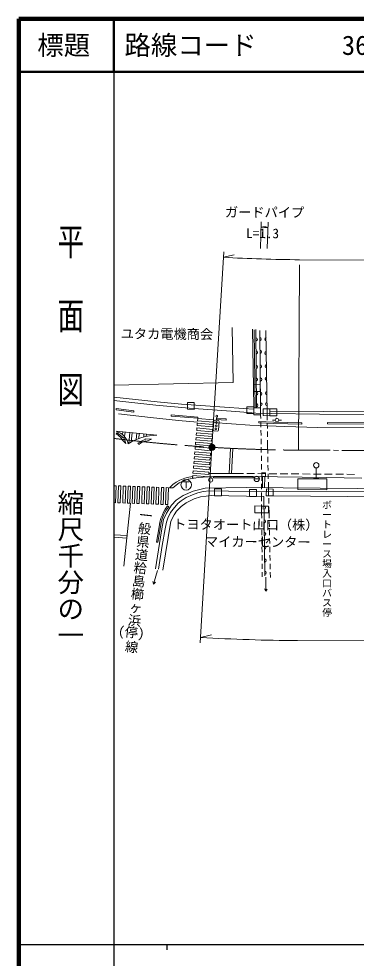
# Model space of a CAD drawing. Units: millimetres, scale not verified. Extents: x 40000 to 680000, y 20000 to 380000.
# Drawn here: x 40000 to 103850, y 202409 to 380000 of the extents above; entities that cross this region are included whole.
import ezdxf
from ezdxf.enums import TextEntityAlignment as Align

# ---------------------------------------------------------------- set-up
doc = ezdxf.new("R2010")
doc.units = ezdxf.units.MM
doc.header["$LTSCALE"] = 1000
doc.header["$PDMODE"] = 32
doc.header["$PDSIZE"] = 500
doc.linetypes.add('CHAIN', pattern=[18.5, 12, -1.5, 3.5, -1.5])
for name, color, linetype, lineweight in [('M-BGD', 7, 'Continuous', 13), ('M-BGD-EXST', 7, 'Continuous', 13), ('M-BMK', 2, 'CHAIN', 13), ('M-STR-HTXT', 7, 'Continuous', 13), ('M-STR-STRC', 7, 'Continuous', 13), ('M-TTL', 2, 'Continuous', 140), ('M-TTL-BAND', 7, 'Continuous', 25), ('M-TTL-LINE', 7, 'Continuous', 50)]:
    doc.layers.add(name, color=color, linetype=linetype, lineweight=lineweight)
doc.layers.add('M-BMK-HTXT', color=7, linetype='Continuous')
doc.layers.add('M-TTL-TXT', color=7, linetype='Continuous')
doc.styles.add('@ＭＳ ゴシック', font='')
doc.styles.add('ＭＳ ゴシック', font='')
doc.styles.get('@ＭＳ ゴシック').set_extended_font_data('@MS Gothic')
doc.styles.get('ＭＳ ゴシック').set_extended_font_data('MS Gothic')

msp = doc.modelspace()

# ---------------------------------------------------------------- linework, layer by layer
at = {"layer": 'M-BGD'}
for p, q in [((84209, 321305), (84470, 306663)), ((84700, 306459), (84535, 321173)), ((84967, 306457), (84870, 321270)), ((85611, 321085), (85769, 306452)), ((86993, 305399), (86773, 321077)), ((58400, 306053), (58429, 306301)), ((61764, 305657), (58400, 306053)), ((61793, 305905), (58429, 306301)), ((61764, 305657), (61793, 305905)), ((68807, 304909), (68829, 305158)), ((73860, 304471), (68807, 304909)), ((73882, 304720), (68829, 305158)), ((73857, 304438), (73818, 303989)), ((76800, 303730), (73818, 303989)), ((76839, 304179), (73857, 304438)), ((73860, 304471), (73882, 304720)), ((76839, 304179), (76800, 303730)), ((77371, 304275), (77389, 304525)), ((79223, 304143), (77371, 304275)), ((79241, 304392), (77389, 304525)), ((79223, 304143), (79241, 304392)), ((85419, 303612), (85431, 303862)), ((85775, 304407), (85761, 305152)), ((85804, 302808), (85786, 303808)), ((86993, 305399), (87011, 304149)), ((88509, 304140), (88032, 304143)), ((89209, 304136), (89687, 304133)), ((58420, 302024), (66145, 301265)), ((73702, 302644), (73663, 302196)), ((76644, 301937), (73663, 302196)), ((76683, 302385), (73702, 302644)), ((73779, 303541), (73740, 303093)), ((76722, 302834), (73740, 303093)), ((76761, 303282), (73779, 303541)), ((76683, 302385), (76644, 301937)), ((76761, 303282), (76722, 302834)), ((85834, 301208), (85815, 302208)), ((87019, 303549), (87033, 302549)), ((87042, 301949), (87056, 300949)), ((93581, 303375), (93585, 303625)), ((98410, 303426), (98411, 303676)), ((111461, 303345), (98410, 303426)), ((111463, 303595), (98411, 303676)), ((58415, 301543), (58541, 301759)), ((59612, 301416), (59659, 301903)), ((60024, 301008), (60107, 301858)), ((60802, 299722), (61003, 301770)), ((61281, 299999), (61451, 301726)), ((62230, 300453), (62347, 301638)), ((62700, 300637), (62794, 301594)), ((63633, 300927), (63690, 301506)), ((64096, 301037), (64138, 301462)), ((73546, 300851), (73507, 300403)), ((76489, 300144), (73507, 300403)), ((76528, 300592), (73546, 300851)), ((73624, 301748), (73585, 301299)), ((76567, 301041), (73585, 301299)), ((76606, 301489), (73624, 301748)), ((76528, 300592), (76489, 300144)), ((76606, 301489), (76567, 301041)), ((85863, 299608), (85845, 300608)), ((87064, 300349), (87082, 299099)), ((62706, 299554), (62557, 299755)), ((73390, 299058), (73351, 298610)), ((76333, 298351), (73351, 298610)), ((76372, 298799), (73390, 299058)), ((73468, 299954), (73429, 299506)), ((76411, 299247), (73429, 299506)), ((76450, 299696), (73468, 299954)), ((76372, 298799), (76333, 298351)), ((76450, 299696), (76411, 299247)), ((79792, 294046), (80072, 298787)), ((80242, 294044), (80521, 298761)), ((85893, 298008), (85874, 299008)), ((87082, 299099), (87110, 297803)), ((73234, 297265), (73195, 296816)), ((76177, 296557), (73195, 296816)), ((76216, 297006), (73234, 297265)), ((73312, 298161), (73273, 297713)), ((76255, 297454), (73273, 297713)), ((76294, 297902), (73312, 298161)), ((76216, 297006), (76177, 296557)), ((76294, 297902), (76255, 297454)), ((85922, 296409), (85904, 297409)), ((87122, 297203), (87144, 296203)), ((73079, 295471), (73040, 295023)), ((76022, 294764), (73040, 295023)), ((76061, 295212), (73079, 295471)), ((73157, 296368), (73118, 295920)), ((76099, 295661), (73118, 295920)), ((76138, 296109), (73157, 296368)), ((76061, 295212), (76022, 294764)), ((76138, 296109), (76099, 295661)), ((85952, 294809), (85933, 295809)), ((87156, 295603), (87178, 294604)), ((96289, 295097), (96289, 293097)), ((72923, 293678), (72884, 293230)), ((73425, 293183), (72884, 293230)), ((75905, 293419), (72923, 293678)), ((73001, 294575), (72962, 294126)), ((75944, 293868), (72962, 294126)), ((75983, 294316), (73001, 294575)), ((75983, 294316), (75944, 293868)), ((82491, 294030), (75961, 294070)), ((76865, 293239), (76865, 293489)), ((84333, 293487), (76865, 293489)), ((84333, 293237), (76865, 293239)), ((84594, 294015), (83156, 294024)), ((84333, 293237), (84333, 293487)), ((86696, 294000), (85259, 294009)), ((85977, 293464), (85963, 294209)), ((85966, 292669), (85977, 293464)), ((86127, 293463), (86113, 291340)), ((86527, 293461), (86513, 291337)), ((87191, 294004), (87212, 293004)), ((88799, 293985), (87362, 293994)), ((90902, 293970), (89464, 293979)), ((93004, 293955), (91567, 293964)), ((95107, 293940), (93669, 293949)), ((97210, 293925), (95772, 293934)), ((95789, 293097), (96789, 293097)), ((99312, 293910), (97875, 293919)), ((101415, 293895), (99977, 293904)), ((103518, 293881), (102080, 293890)), ((58432, 291722), (58000, 291738)), ((58432, 291722), (58313, 288525)), ((58881, 291706), (58763, 288509)), ((59331, 291689), (58881, 291706)), ((59331, 291689), (59213, 288492)), ((59781, 291673), (59662, 288475)), ((60230, 291656), (59781, 291673)), ((60230, 291656), (60112, 288459)), ((60680, 291639), (60562, 288442)), ((61130, 291623), (60680, 291639)), ((61130, 291623), (61012, 288426)), ((61579, 291606), (61461, 288409)), ((62029, 291590), (61579, 291606)), ((62029, 291590), (61911, 288392)), ((62479, 291573), (62361, 288376)), ((62928, 291556), (62479, 291573)), ((62928, 291556), (62810, 288359)), ((63378, 291540), (63260, 288343)), ((63828, 291523), (63378, 291540)), ((63828, 291523), (63710, 288326)), ((64278, 291506), (64159, 288309)), ((64727, 291490), (64278, 291506)), ((64727, 291490), (64609, 288293)), ((65177, 291473), (65059, 288276)), ((65627, 291457), (65177, 291473)), ((65627, 291457), (65508, 288259)), ((66076, 291440), (65958, 288243)), ((66526, 291423), (66076, 291440)), ((66526, 291423), (66408, 288226)), ((66976, 291407), (66858, 288210)), ((67425, 291390), (66976, 291407)), ((67425, 291390), (67307, 288193)), ((67875, 291374), (67757, 288176)), ((68325, 291357), (67875, 291374)), ((68325, 291357), (68207, 288160)), ((69157, 291326), (68549, 291349)), ((84524, 293020), (85524, 293020)), ((85944, 291069), (85957, 292069)), ((87225, 292404), (87252, 291108)), ((85924, 289674), (85935, 290469)), ((85933, 288787), (85924, 289674)), ((87252, 291108), (87279, 289947)), ((58313, 288525), (58000, 288537)), ((59213, 288492), (58763, 288509)), ((60112, 288459), (59662, 288475)), ((61116, 288422), (59898, 276551)), ((61012, 288426), (60562, 288442)), ((61911, 288392), (61461, 288409)), ((62810, 288359), (62361, 288376)), ((63710, 288326), (63260, 288343)), ((64609, 288293), (64159, 288309)), ((65508, 288259), (65059, 288276)), ((66408, 288226), (65958, 288243)), ((67307, 288193), (66858, 288210)), ((68207, 288160), (67757, 288176)), ((68362, 287756), (68163, 287907)), ((85949, 287187), (85939, 288187)), ((87293, 289347), (87316, 288347)), ((87330, 287747), (87356, 286586)), ((85965, 285587), (85955, 286587)), ((87356, 286586), (87378, 285575)), ((85980, 283987), (85971, 284987)), ((87390, 284975), (87412, 283975)), ((60487, 282293), (58000, 282473)), ((85996, 282387), (85986, 283387)), ((87424, 283376), (87446, 282376)), ((60441, 281845), (58000, 282022)), ((60441, 281845), (60487, 282293)), ((66300, 281031), (66053, 281074)), ((86012, 280787), (86002, 281787)), ((87458, 281776), (87479, 280776)), ((86028, 279187), (86018, 280187)), ((87492, 280176), (87513, 279176)), ((86043, 277588), (86034, 278587)), ((87526, 278577), (87547, 277577)), ((86059, 275988), (86049, 276988)), ((86074, 274501), (86065, 275388)), ((87560, 276977), (87581, 275977)), ((87594, 275377), (87615, 274366)), ((65485, 273140), (65852, 273487)), ((86745, 271767), (87000, 272203))]:
    msp.add_line(p, q, dxfattribs=at)
for points in [[(58000, 310721), (80597, 311230), (80363, 321653)], [(58000, 307832), (58003, 307832), (58011, 309132), (58000, 309132)], [(212363, 304358), (174134, 304729), (153753, 304872), (139859, 304996), (119519, 305189), (96892, 305262), (87864, 305368), (84877, 305474), (81059, 305777), (72268, 306405), (65961, 306977), (58003, 307832)], [(58007, 308482), (66208, 307576), (70805, 307170), (75327, 306844), (82529, 306325), (84467, 306185)], [(87529, 305840), (107949, 305713), (118038, 305693)], [(58864, 305343), (64920, 304600), (70247, 304073), (73799, 303765)], [(93585, 303625), (88238, 303726), (85431, 303862)], [(76795, 303671), (83694, 303199), (90313, 302949), (96612, 302748), (136129, 302492), (182042, 302056)], [(93581, 303375), (88230, 303476), (85419, 303612)], [(59734, 300766), (59853, 300839), (60288, 299694), (59410, 300548), (59526, 300624)], [(63943, 300463), (63919, 300599), (65143, 300549), (64012, 300078), (63988, 300214)], [(68549, 291349), (69140, 291939), (69762, 292379), (70455, 292772), (71403, 293144), (72154, 293322), (72907, 293493)], [(76865, 293489), (73972, 293278), (72046, 292942), (70375, 292272), (69157, 291326)], [(104917, 293143), (98257, 293296), (84333, 293487)], [(118066, 291096), (83032, 291364), (75246, 291253), (72983, 290718), (71131, 289866), (69751, 289011), (68916, 288030), (67964, 286564), (67404, 285326), (66997, 283225), (65851, 275994)], [(177074, 289574), (160098, 289888), (137546, 290307), (110706, 290618), (79661, 290698), (76061, 290742), (74903, 290607), (73862, 290362), (72894, 289997), (71675, 289477), (70723, 288880), (70149, 288404), (69490, 287637), (68737, 286684), (68201, 285621), (67928, 284869), (67718, 283561), (67159, 280416), (66419, 275930)], [(67264, 275795), (68777, 285046), (69406, 286224), (69856, 286889), (70737, 287828), (71702, 288473), (73157, 289221), (74395, 289633), (75442, 289755), (76437, 289886), (86380, 289663), (86563, 274688)], [(88135, 289802), (116395, 289572), (116474, 272624)], [(68163, 287907), (67682, 287274), (67400, 286755), (67164, 286239), (66907, 285565), (66711, 284837), (66558, 283989), (66053, 281074)], [(68362, 287756), (67892, 287138), (67623, 286643), (67395, 286143), (67145, 285487), (66955, 284782), (66804, 283946), (66300, 281031)], [(66257, 275722), (65485, 273140), (65368, 273631)], [(86761, 274462), (86745, 271767), (86495, 272206)]]:
    msp.add_lwpolyline(points, dxfattribs=at)
for points in [[(84391, 309541), (85691, 309533), (85699, 310833), (84399, 310841)], [(71908, 306174), (73208, 306166), (73216, 307466), (71916, 307474)], [(83162, 305371), (84462, 305363), (84470, 306663), (83171, 306671)], [(84461, 305160), (85761, 305152), (85769, 306452), (84469, 306460)], [(86223, 304977), (87523, 304969), (87531, 306269), (86231, 306277)], [(87523, 304969), (88823, 304961), (88831, 306261), (87531, 306269)], [(86681, 294160), (85981, 294164), (85977, 293464), (86677, 293460)], [(92809, 291003), (98292, 290968), (98305, 293017), (92822, 293052)], [(77046, 289835), (78346, 289827), (78354, 291127), (77054, 291135)], [(83656, 289722), (84956, 289714), (84964, 291014), (83664, 291022)], [(86835, 289810), (88135, 289802), (88143, 291102), (86843, 291110)], [(84651, 286603), (85951, 286595), (85959, 287895), (84659, 287903)], [(85951, 286595), (87251, 286587), (87259, 287887), (85959, 287895)]]:
    msp.add_lwpolyline(points, close=True, dxfattribs=at)
for centre, radius in [((88859, 304138), 350), ((76560, 298995), 600), ((76560, 298995), 480), ((76560, 298995), 360), ((76560, 298995), 240), ((76560, 298995), 120), ((76560, 298995), 20), ((96289, 295597), 500), ((85024, 293020), 500)]:
    msp.add_circle(centre, radius, dxfattribs=at)
for centre, radius, start, end in [((84828, 319395), 318, 280.26452, 80.48225), ((85574, 319449), 318, 280.51182, 80.72955), ((86851, 319412), 318, 100.69712, 260.91485), ((84844, 316940), 318, 280.26452, 80.48225), ((85600, 317026), 318, 280.51182, 80.72955), ((86887, 316815), 318, 100.69712, 260.91485), ((84862, 314176), 318, 280.26452, 80.48225), ((85630, 314288), 318, 280.51182, 80.72955), ((86922, 314333), 318, 100.69712, 260.91485), ((84877, 311816), 318, 280.26452, 80.48225), ((85657, 311801), 318, 280.51182, 80.72955), ((86956, 311933), 318, 100.69712, 260.91485), ((84894, 309179), 318, 280.26452, 80.48225), ((85686, 309095), 318, 280.51182, 80.72955), ((86994, 309218), 318, 100.69712, 260.91485), ((84909, 306939), 318, 280.26452, 80.48225), ((85707, 307116), 318, 280.51182, 80.72955), ((87023, 307134), 318, 100.69712, 260.91485), ((57634, 299010), 3115, 11.80893, 75.37488), ((56182, 297712), 4434, 41.04819, 59.76125), ((56182, 297712), 4684, 40.63258, 59.76125), ((66275, 290792), 10474, 90.71109, 122.27341), ((65350, 295994), 4684, 107.48351, 126.61219), ((65350, 295994), 4434, 107.89912, 126.61219), ((86351, 287582), 318, 280.58895, 80.80668), ((86383, 284988), 318, 280.58895, 80.80668), ((86411, 282644), 318, 280.58895, 80.80668), ((86443, 280032), 318, 280.58895, 80.80668), ((86472, 277622), 318, 280.58895, 80.80668), ((86501, 275287), 318, 280.58895, 80.80668)]:
    msp.add_arc(centre, radius, start, end, dxfattribs=at)
msp.add_point((76560, 298995), dxfattribs=at)
msp.add_point((76560, 298995), dxfattribs=at)
msp.add_point((76560, 298995), dxfattribs=at)
at = {"layer": 'M-BGD-EXST'}
for p, q in [((71138, 292490), (72238, 292490)), ((71688, 292490), (71688, 291240))]:
    msp.add_line(p, q, dxfattribs=at)
msp.add_circle((71688, 291890), 1000, dxfattribs=at)
at = {"layer": 'M-BMK'}
for p, q in [((92923, 298456), (98923, 298425)), ((99523, 298422), (100523, 298417)), ((101123, 298414), (107123, 298382))]:
    msp.add_line(p, q, dxfattribs=at)
for centre, start, end in [((94180, 598477), 263.07335, 266.63295), ((94489, 598452), 266.57375, 269.70102)]:
    msp.add_arc(centre, 300000, start, end, dxfattribs=at)
at = {"layer": 'M-STR-HTXT'}
for p, q in [((85707, 336599), (85875, 341597)), ((87019, 336559), (87161, 341557)), ((85841, 340597), (86447, 340757)), ((87133, 340557), (86538, 340754)), ((76559, 298988), (78771, 335922)), ((78711, 334924), (80743, 335404)), ((93111, 334456), (352249, 333104)), ((93111, 334456), (352249, 333104)), ((92923, 298456), (93106, 333456)), ((76559, 298988), (74348, 262055)), ((74408, 263053), (76440, 263532)), ((92735, 262457), (189261, 261953))]:
    msp.add_line(p, q, dxfattribs=at)
for radius, start, end in [(258000, 268.07922, 268.36619), (264000, 266.57375, 269.70102), (336000, 266.57375, 269.70102)]:
    msp.add_arc((94489, 598452), radius, start, end, dxfattribs=at)
at = {"layer": 'M-STR-STRC'}
for p, q in [((76789, 302317), (76898, 303913)), ((77111, 304099), (77710, 304059)), ((77410, 304079), (77453, 304711)), ((77895, 303845), (77787, 302249)), ((76975, 302104), (77574, 302063))]:
    msp.add_line(p, q, dxfattribs=at)
for centre, radius in [((77383, 303680), 167), ((77465, 304877), 167), ((77301, 302483), 167), ((77342, 303081), 167), ((76316, 292826), 400)]:
    msp.add_circle(centre, radius, dxfattribs=at)
for centre, radius, start, end in [((77169, 303818), 288, 101.63156, 160.56854), ((77623, 303795), 277, 10.41359, 71.78652), ((77107, 302407), 331, 195.80403, 246.39608), ((77507, 302355), 299, 282.87913, 339.32098)]:
    msp.add_arc(centre, radius, start, end, dxfattribs=at)
at = {"layer": 'M-TTL'}
for p, q in [((40000, 380000), (40000, 20000)), ((680000, 380000), (40000, 380000))]:
    msp.add_line(p, q, dxfattribs=at)
at = {"layer": 'M-TTL-BAND'}
for p, q in [((58000, 370000), (58000, 20000)), ((40000, 205000), (579000, 205000)), ((68000, 205000), (68000, 204000))]:
    msp.add_line(p, q, dxfattribs=at)
at = {"layer": 'M-TTL-LINE'}
for p, q in [((58000, 380000), (58000, 370000)), ((40000, 370000), (680000, 370000))]:
    msp.add_line(p, q, dxfattribs=at)

# ---------------------------------------------------------------- texts
at = {"layer": 'M-BGD'}
for s, rotation, style, p in [('ガードパイプ', 359.642, 'ＭＳ ゴシック', (79000, 342000)), ('L=1.3', 359.642, 'ＭＳ ゴシック', (83000, 338000)), ('ユタカ電機商会', 359.642, 'ＭＳ ゴシック', (59272, 319003)), ('一般県道粭島櫛ヶ浜\u3000線', 263.784, '@ＭＳ ゴシック', (62724, 287543)), ('トヨタオート山口（株）', 359.642, 'ＭＳ ゴシック', (69202, 283003)), ('マイカーセンター', 359.642, 'ＭＳ ゴシック', (75211, 279716)), ('(停)', 353.783, 'ＭＳ ゴシック', (58664, 262846))]:
    msp.add_text(s, height=1833, rotation=rotation, dxfattribs=dict(at, style=style)).set_placement(p, align=Align.BOTTOM_LEFT)
at = {"layer": 'M-BMK-HTXT', "style": '@ＭＳ ゴシック'}
msp.add_text('ボートレース場入口バス停', height=1320, rotation=270, dxfattribs=at).set_placement((97231, 289051), align=Align.BOTTOM_LEFT)
at = {"layer": 'M-TTL-BAND', "style": '@ＭＳ ゴシック', "width": 1.4}
msp.add_text('平  面  図', height=3666, rotation=270, dxfattribs=at).set_placement((49777, 306475), align=Align.MIDDLE_RIGHT)
at = {"layer": 'M-TTL-BAND', "style": '@ＭＳ ゴシック'}
msp.add_text('縮尺千分の一', height=3666, rotation=270, dxfattribs=at).set_placement((49777, 261030), align=Align.MIDDLE_RIGHT)
at = {"layer": 'M-TTL-TXT', "style": 'ＭＳ ゴシック'}
msp.add_text('標題', height=3666, dxfattribs=at).set_placement((48500, 375000), align=Align.MIDDLE_CENTER)
for s, p in [('路線コード', (60000, 375000)), ('366', (101142, 375000))]:
    msp.add_text(s, height=3666, dxfattribs=at).set_placement(p, align=Align.MIDDLE_LEFT)

doc.saveas('drawing.dxf')
